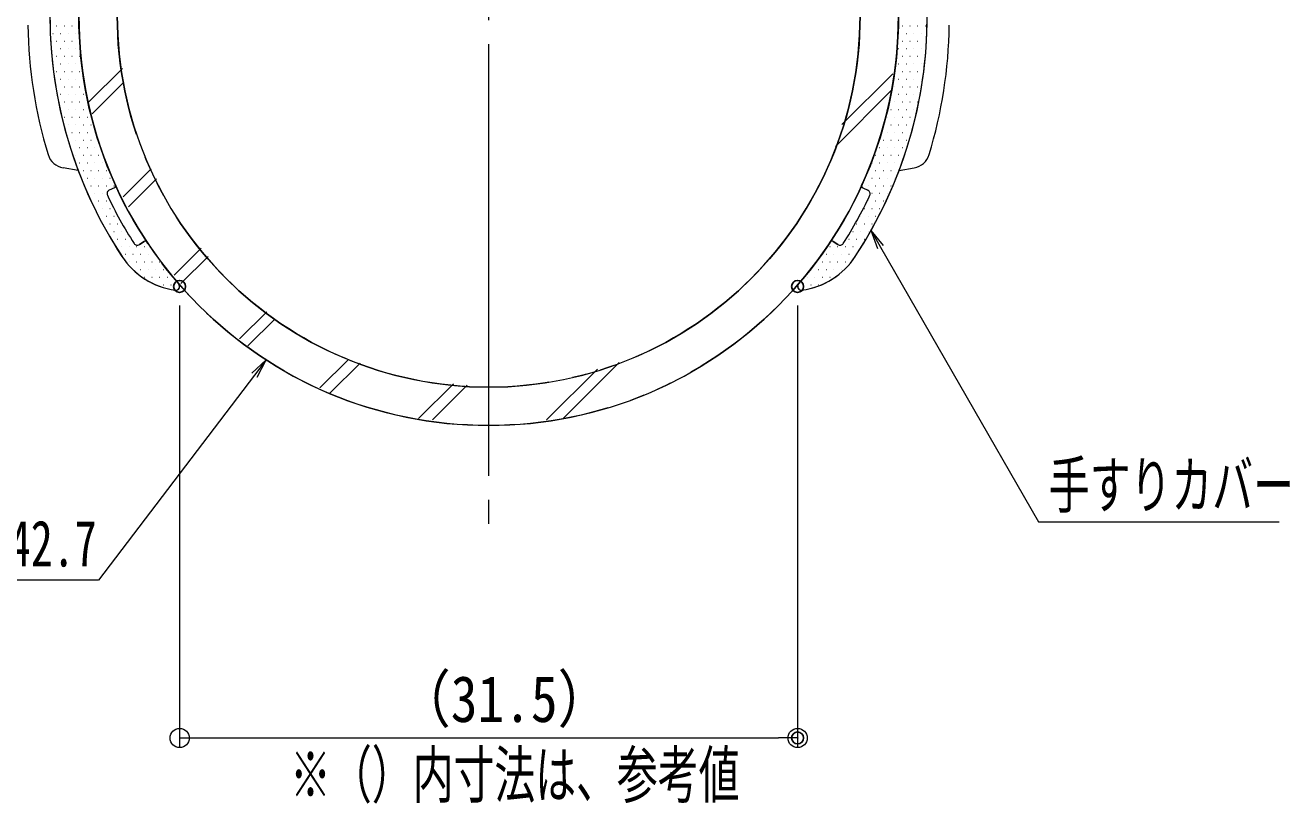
# Model space of a CAD drawing. Units: millimetres, scale not verified. Extents: x -800 to 800, y -554 to 554.
# Drawn here: x -554.7 to -291.3, y -184 to -21.7 of the extents above; entities that cross this region are included whole.
import ezdxf
from ezdxf.enums import TextEntityAlignment as Align

# ---------------------------------------------------------------- set-up
doc = ezdxf.new("R2010")
doc.units = ezdxf.units.MM
doc.header["$LTSCALE"] = 5
doc.header["$PDMODE"] = 32
doc.header["$PDSIZE"] = 2.5
doc.linetypes.add('LONG_CHAIN', pattern=[21, 18, -1, 1, -1])
doc.linetypes.add('LONG_DOUBLE_CHAIN', pattern=[21.8, 18, -1, 0.6, -0.6, 0.6, -1])
for name, color, linetype, lineweight in [('0-0_GRE_SS', 3, 'Continuous', 9), ('0-1_4手摺芯', 5, 'LONG_CHAIN', 9), ('0-9_4手摺（断面）', 4, 'LONG_DOUBLE_CHAIN', 9), ('0-B_YEL_M', 2, 'Continuous', 9), ('0-F_6寸法', 1, 'Continuous', 9), ('1-0_0', 1, 'Continuous', 9), ('1-2_CYA_SS', 134, 'Continuous', 9), ('1-3_10ユーザー', 4, 'Continuous', 9), ('1-8_6文字', 2, 'Continuous', 9)]:
    doc.layers.add(name, color=color, linetype=linetype, lineweight=lineweight)
doc.layers.add('1-1_Defpoints', color=7, linetype='Continuous')
doc.styles.add('ＭＳ ゴシック', font='')
doc.styles.get('ＭＳ ゴシック').set_extended_font_data('MS Gothic')

# ---------------------------------------------------------------- blocks, each defined once
blk = doc.blocks.new('_Origin')
at = {"layer": '1-0_0'}
blk.add_line((0, 0), (-5, 0), dxfattribs=at)
blk.add_circle((0, 0), 2.5, dxfattribs=at)
blk = doc.blocks.new('MLeader25')
at = {"layer": '1-8_6文字'}
blk.add_line((-377.091, -68.338), (-378.506, -64.538), dxfattribs=at)
at = {"layer": '1-8_6文字', "color": 1}
blk.add_line((-341.836, -125.229), (-293.466, -125.229), dxfattribs=at)
at = {"layer": '1-8_6文字'}
blk.add_lwpolyline([(-375.935, -67.674), (-378.506, -64.538), (-376.513, -68.006)], dxfattribs=at)
at = {"layer": '1-8_6文字', "color": 1}
blk.add_lwpolyline([(-376.513, -68.006), (-343.636, -125.229), (-341.836, -125.229)], dxfattribs=at)
at = {"layer": '1-8_6文字', "style": 'ＭＳ ゴシック', "width": 0.65}
blk.add_text('手すりカバー', height=9.604, dxfattribs=at).set_placement((-341.476, -125.24), align=Align.BOTTOM_LEFT)
blk = doc.blocks.new('MLeader26')
at = {"layer": '1-8_6文字'}
blk.add_line((-507.508, -94.266), (-504.555, -91.487), dxfattribs=at)
at = {"layer": '1-8_6文字', "color": 1}
blk.add_line((-540.957, -137.43), (-647.65, -137.43), dxfattribs=at)
at = {"layer": '1-8_6文字'}
blk.add_lwpolyline([(-506.447, -95.073), (-504.555, -91.487), (-506.977, -94.67)], dxfattribs=at)
at = {"layer": '1-8_6文字', "color": 1}
blk.add_lwpolyline([(-506.977, -94.67), (-539.517, -137.43), (-540.957, -137.43)], dxfattribs=at)
at = {"layer": '1-8_6文字', "style": 'ＭＳ ゴシック', "width": 0.7}
blk.add_text('既設ステンレス手摺φ42.7', height=9.604, dxfattribs=at).set_placement((-647.65, -137.425), align=Align.BOTTOM_LEFT)

msp = doc.modelspace()

# ---------------------------------------------------------------- linework, layer by layer
at = {"layer": '0-0_GRE_SS'}
for p, q in [((-548.995, -23.428), (-548.945, -23.428)), ((-548.201, -21.841), (-548.151, -21.841)), ((-547.408, -23.428), (-547.358, -23.428)), ((-546.614, -21.841), (-546.564, -21.841)), ((-545.82, -23.428), (-545.77, -23.428)), ((-545.026, -21.841), (-544.976, -21.841)), ((-544.233, -23.428), (-544.183, -23.428)), ((-372.783, -23.428), (-372.733, -23.428)), ((-371.989, -21.841), (-371.939, -21.841)), ((-371.195, -23.428), (-371.145, -23.428)), ((-370.401, -21.841), (-370.351, -21.841)), ((-369.608, -23.428), (-369.558, -23.428)), ((-368.814, -21.841), (-368.764, -21.841)), ((-368.02, -23.428), (-367.97, -23.428)), ((-367.226, -21.841), (-367.176, -21.841)), ((-548.201, -25.016), (-548.151, -25.016)), ((-546.614, -25.016), (-546.564, -25.016)), ((-545.026, -25.016), (-544.976, -25.016)), ((-543.439, -25.016), (-543.389, -25.016)), ((-371.989, -25.016), (-371.939, -25.016)), ((-370.401, -25.016), (-370.351, -25.016)), ((-368.814, -25.016), (-368.764, -25.016)), ((-548.201, -28.191), (-548.151, -28.191)), ((-547.408, -26.603), (-547.358, -26.603)), ((-546.614, -28.191), (-546.564, -28.191)), ((-545.82, -26.603), (-545.77, -26.603)), ((-545.026, -28.191), (-544.976, -28.191)), ((-544.233, -26.603), (-544.183, -26.603)), ((-543.439, -28.191), (-543.389, -28.191)), ((-372.783, -26.603), (-372.733, -26.603)), ((-371.989, -28.191), (-371.939, -28.191)), ((-371.195, -26.603), (-371.145, -26.603)), ((-370.401, -28.191), (-370.351, -28.191)), ((-369.608, -26.603), (-369.558, -26.603)), ((-368.814, -28.191), (-368.764, -28.191)), ((-368.02, -26.603), (-367.97, -26.603)), ((-548.201, -31.366), (-548.151, -31.366)), ((-547.408, -29.778), (-547.358, -29.778)), ((-546.614, -31.366), (-546.564, -31.366)), ((-545.82, -29.778), (-545.77, -29.778)), ((-545.026, -31.366), (-544.976, -31.366)), ((-544.233, -29.778), (-544.183, -29.778)), ((-543.439, -31.366), (-543.389, -31.366)), ((-373.576, -31.366), (-373.526, -31.366)), ((-372.783, -29.778), (-372.733, -29.778)), ((-371.989, -31.366), (-371.939, -31.366)), ((-371.195, -29.778), (-371.145, -29.778)), ((-370.401, -31.366), (-370.351, -31.366)), ((-369.608, -29.778), (-369.558, -29.778)), ((-368.814, -31.366), (-368.764, -31.366)), ((-368.02, -29.778), (-367.97, -29.778)), ((-547.408, -32.953), (-547.358, -32.953)), ((-545.82, -32.953), (-545.77, -32.953)), ((-544.233, -32.953), (-544.183, -32.953)), ((-542.645, -32.953), (-542.595, -32.953)), ((-372.783, -32.953), (-372.733, -32.953)), ((-371.195, -32.953), (-371.145, -32.953)), ((-369.608, -32.953), (-369.558, -32.953)), ((-547.408, -36.128), (-547.358, -36.128)), ((-546.614, -34.541), (-546.564, -34.541)), ((-545.82, -36.128), (-545.77, -36.128)), ((-545.026, -34.541), (-544.976, -34.541)), ((-544.233, -36.128), (-544.183, -36.128)), ((-543.439, -34.541), (-543.389, -34.541)), ((-542.645, -36.128), (-542.595, -36.128)), ((-374.37, -36.128), (-374.32, -36.128)), ((-373.576, -34.541), (-373.526, -34.541)), ((-372.783, -36.128), (-372.733, -36.128)), ((-371.989, -34.541), (-371.939, -34.541)), ((-371.195, -36.128), (-371.145, -36.128)), ((-370.401, -34.541), (-370.351, -34.541)), ((-369.608, -36.128), (-369.558, -36.128)), ((-368.814, -34.541), (-368.764, -34.541)), ((-546.614, -37.716), (-546.564, -37.716)), ((-545.82, -39.303), (-545.77, -39.303)), ((-545.026, -37.716), (-544.976, -37.716)), ((-544.233, -39.303), (-544.183, -39.303)), ((-543.439, -37.716), (-543.389, -37.716)), ((-542.645, -39.303), (-542.595, -39.303)), ((-541.851, -37.716), (-541.801, -37.716)), ((-374.37, -39.303), (-374.32, -39.303)), ((-373.576, -37.716), (-373.526, -37.716)), ((-372.783, -39.303), (-372.733, -39.303)), ((-371.989, -37.716), (-371.939, -37.716)), ((-371.195, -39.303), (-371.145, -39.303)), ((-370.401, -37.716), (-370.351, -37.716)), ((-369.608, -39.303), (-369.558, -39.303)), ((-368.814, -37.716), (-368.764, -37.716)), ((-546.614, -40.891), (-546.564, -40.891)), ((-545.026, -40.891), (-544.976, -40.891)), ((-543.439, -40.891), (-543.389, -40.891)), ((-541.851, -40.891), (-541.801, -40.891)), ((-375.164, -40.891), (-375.114, -40.891)), ((-373.576, -40.891), (-373.526, -40.891)), ((-371.989, -40.891), (-371.939, -40.891)), ((-370.401, -40.891), (-370.351, -40.891)), ((-545.82, -42.478), (-545.77, -42.478)), ((-545.026, -44.066), (-544.976, -44.066)), ((-544.233, -42.478), (-544.183, -42.478)), ((-543.439, -44.066), (-543.389, -44.066)), ((-542.645, -42.478), (-542.595, -42.478)), ((-541.851, -44.066), (-541.801, -44.066)), ((-541.058, -42.478), (-541.008, -42.478)), ((-540.264, -44.066), (-540.214, -44.066)), ((-375.164, -44.066), (-375.114, -44.066)), ((-374.37, -42.478), (-374.32, -42.478)), ((-373.576, -44.066), (-373.526, -44.066)), ((-372.783, -42.478), (-372.733, -42.478)), ((-371.989, -44.066), (-371.939, -44.066)), ((-371.195, -42.478), (-371.145, -42.478)), ((-544.233, -45.653), (-544.183, -45.653)), ((-543.439, -47.241), (-543.389, -47.241)), ((-542.645, -45.653), (-542.595, -45.653)), ((-541.851, -47.241), (-541.801, -47.241)), ((-541.058, -45.653), (-541.008, -45.653)), ((-540.264, -47.241), (-540.214, -47.241)), ((-539.47, -45.653), (-539.42, -45.653)), ((-376.751, -47.241), (-376.701, -47.241)), ((-375.958, -45.653), (-375.908, -45.653)), ((-375.164, -47.241), (-375.114, -47.241)), ((-374.37, -45.653), (-374.32, -45.653)), ((-373.576, -47.241), (-373.526, -47.241)), ((-372.783, -45.653), (-372.733, -45.653)), ((-371.989, -47.241), (-371.939, -47.241)), ((-371.195, -45.653), (-371.145, -45.653)), ((-544.233, -48.828), (-544.183, -48.828)), ((-542.645, -48.828), (-542.595, -48.828)), ((-541.058, -48.828), (-541.008, -48.828)), ((-539.47, -48.828), (-539.42, -48.828)), ((-377.545, -48.828), (-377.495, -48.828)), ((-375.958, -48.828), (-375.908, -48.828)), ((-374.37, -48.828), (-374.32, -48.828)), ((-372.783, -48.828), (-372.733, -48.828)), ((-543.439, -50.416), (-543.389, -50.416)), ((-542.645, -52.003), (-542.595, -52.003)), ((-541.851, -50.416), (-541.801, -50.416)), ((-541.058, -52.003), (-541.008, -52.003)), ((-540.264, -50.416), (-540.214, -50.416)), ((-539.47, -52.003), (-539.42, -52.003)), ((-538.676, -50.416), (-538.626, -50.416)), ((-537.883, -52.003), (-537.833, -52.003)), ((-379.133, -52.003), (-379.083, -52.003)), ((-378.339, -50.416), (-378.289, -50.416)), ((-377.545, -52.003), (-377.495, -52.003)), ((-376.751, -50.416), (-376.701, -50.416)), ((-375.958, -52.003), (-375.908, -52.003)), ((-375.164, -50.416), (-375.114, -50.416)), ((-374.37, -52.003), (-374.32, -52.003)), ((-373.576, -50.416), (-373.526, -50.416)), ((-541.851, -53.591), (-541.801, -53.591)), ((-541.058, -55.178), (-541.008, -55.178)), ((-540.264, -53.591), (-540.214, -53.591)), ((-539.47, -55.178), (-539.42, -55.178)), ((-538.676, -53.591), (-538.626, -53.591)), ((-537.883, -55.178), (-537.833, -55.178)), ((-537.089, -53.591), (-537.039, -53.591)), ((-536.295, -55.178), (-536.245, -55.178)), ((-379.133, -55.178), (-379.083, -55.178)), ((-378.339, -53.591), (-378.289, -53.591)), ((-377.545, -55.178), (-377.495, -55.178)), ((-376.751, -53.591), (-376.701, -53.591)), ((-375.958, -55.178), (-375.908, -55.178)), ((-375.164, -53.591), (-375.114, -53.591)), ((-374.37, -55.178), (-374.32, -55.178)), ((-373.576, -53.591), (-373.526, -53.591)), ((-540.264, -56.766), (-540.214, -56.766)), ((-538.676, -56.766), (-538.626, -56.766)), ((-536.148, -55.606), (-537.238, -56.102)), ((-380.238, -55.619), (-379.149, -56.115)), ((-378.339, -56.766), (-378.289, -56.766)), ((-376.751, -56.766), (-376.701, -56.766)), ((-375.164, -56.766), (-375.114, -56.766)), ((-539.47, -58.353), (-539.42, -58.353)), ((-538.676, -59.941), (-538.626, -59.941)), ((-537.883, -58.353), (-537.833, -58.353)), ((-537.089, -59.941), (-537.039, -59.941)), ((-379.926, -59.941), (-379.876, -59.941)), ((-379.133, -58.353), (-379.083, -58.353)), ((-378.339, -59.941), (-378.289, -59.941)), ((-377.545, -58.353), (-377.495, -58.353)), ((-376.751, -59.941), (-376.701, -59.941)), ((-375.958, -58.353), (-375.908, -58.353)), ((-537.883, -61.528), (-537.833, -61.528)), ((-537.089, -63.116), (-537.039, -63.116)), ((-536.295, -61.528), (-536.245, -61.528)), ((-535.501, -63.116), (-535.451, -63.116)), ((-381.514, -63.116), (-381.464, -63.116)), ((-380.72, -61.528), (-380.67, -61.528)), ((-379.926, -63.116), (-379.876, -63.116)), ((-379.133, -61.528), (-379.083, -61.528)), ((-378.339, -63.116), (-378.289, -63.116)), ((-377.545, -61.528), (-377.495, -61.528)), ((-536.295, -64.703), (-536.245, -64.703)), ((-534.708, -64.703), (-534.658, -64.703)), ((-382.308, -64.703), (-382.258, -64.703)), ((-380.72, -64.703), (-380.67, -64.703)), ((-379.133, -64.703), (-379.083, -64.703)), ((-535.501, -66.291), (-535.451, -66.291)), ((-534.708, -67.878), (-534.658, -67.878)), ((-533.914, -66.291), (-533.864, -66.291)), ((-533.12, -67.878), (-533.07, -67.878)), ((-531.533, -67.878), (-531.483, -67.878)), ((-530.964, -67.441), (-529.965, -66.781)), ((-529.945, -67.878), (-529.895, -67.878)), ((-387.07, -67.878), (-387.02, -67.878)), ((-385.425, -67.453), (-386.423, -66.793)), ((-385.483, -67.878), (-385.433, -67.878)), ((-383.895, -67.878), (-383.845, -67.878)), ((-383.101, -66.291), (-383.051, -66.291)), ((-382.308, -67.878), (-382.258, -67.878)), ((-381.514, -66.291), (-381.464, -66.291)), ((-380.72, -67.878), (-380.67, -67.878)), ((-379.926, -66.291), (-379.876, -66.291)), ((-533.914, -69.466), (-533.864, -69.466)), ((-533.12, -71.053), (-533.07, -71.053)), ((-532.326, -69.466), (-532.276, -69.466)), ((-531.533, -71.053), (-531.483, -71.053)), ((-530.739, -69.466), (-530.689, -69.466)), ((-529.945, -71.053), (-529.895, -71.053)), ((-529.151, -69.466), (-529.101, -69.466)), ((-528.358, -71.053), (-528.308, -71.053)), ((-527.564, -69.466), (-527.514, -69.466)), ((-526.77, -71.053), (-526.72, -71.053)), ((-388.658, -71.053), (-388.608, -71.053)), ((-387.864, -69.466), (-387.814, -69.466)), ((-387.07, -71.053), (-387.02, -71.053)), ((-386.276, -69.466), (-386.226, -69.466)), ((-385.483, -71.053), (-385.433, -71.053)), ((-384.689, -69.466), (-384.639, -69.466)), ((-383.895, -71.053), (-383.845, -71.053)), ((-383.101, -69.466), (-383.051, -69.466)), ((-530.739, -72.641), (-530.689, -72.641)), ((-529.151, -72.641), (-529.101, -72.641)), ((-527.564, -72.641), (-527.514, -72.641)), ((-525.976, -72.641), (-525.926, -72.641)), ((-391.039, -72.641), (-390.989, -72.641)), ((-389.451, -72.641), (-389.401, -72.641)), ((-387.864, -72.641), (-387.814, -72.641)), ((-386.276, -72.641), (-386.226, -72.641)), ((-384.689, -72.641), (-384.639, -72.641)), ((-529.945, -74.228), (-529.895, -74.228)), ((-528.358, -74.228), (-528.308, -74.228)), ((-526.77, -74.228), (-526.72, -74.228)), ((-525.976, -75.816), (-525.926, -75.816)), ((-525.183, -74.228), (-525.133, -74.228)), ((-524.389, -75.816), (-524.339, -75.816)), ((-522.801, -75.816), (-522.751, -75.816)), ((-392.626, -75.816), (-392.576, -75.816)), ((-391.833, -74.228), (-391.783, -74.228)), ((-391.039, -75.816), (-390.989, -75.816)), ((-390.245, -74.228), (-390.195, -74.228)), ((-389.451, -75.816), (-389.401, -75.816)), ((-388.658, -74.228), (-388.608, -74.228)), ((-387.07, -74.228), (-387.02, -74.228))]:
    msp.add_line(p, q, dxfattribs=at)
for centre, radius, start, end in [((-458.19, -19.768), 91.4, 179.99095, 213.29465), ((-458.198, -19.768), 85.4, 179.99095, 204.47415), ((-458.19, -19.768), 91.4, 326.6963, 0), ((-458.183, -19.768), 85.4, 335.5168, 0), ((-536.314, -55.242), 0.4, 294.4575, 13.61283), ((-380.073, -55.255), 0.4, 166.37812, 245.53345), ((-536.907, -56.83), 0.8, 114.4575, 205.01243), ((-462.053, -21.906), 83.4, 205.01243, 212.90143), ((-454.328, -21.906), 83.4, 327.08951, 334.97852), ((-379.48, -56.843), 0.8, 334.97852, 65.53345), ((-531.405, -66.774), 0.8, 212.90143, 303.45636), ((-529.744, -67.115), 0.4, 43.84046, 123.45636), ((-458.198, -19.768), 85.4, 213.4469, 220.92904), ((-458.183, -19.768), 85.4, 319.0619, 326.54404), ((-386.644, -67.126), 0.4, 56.53458, 136.15048), ((-384.984, -66.785), 0.8, 236.53458, 327.08951), ((-521.244, -61.114), 16, 213.48801, 261.90732), ((-395.143, -61.124), 16, 278.08362, 326.50294), ((-523.384, -76.162), 0.8, 261.90732, 33.91828), ((-393.006, -76.173), 0.8, 146.07267, 278.08362)]:
    msp.add_arc(centre, radius, start, end, dxfattribs=at)
at = {"layer": '0-1_4手摺芯'}
msp.add_line((-458.183, 79.323), (-458.199, -127.867), dxfattribs=at)
at = {"layer": '0-9_4手摺（断面）'}
for radius in [85.4, 77.4]:
    msp.add_circle((-458.183, -19.768), radius, dxfattribs=at)
at = {"layer": '0-B_YEL_M'}
for p, q in [((-543.718, -52.002), (-546.861, -51.446)), ((-543.713, -52.015), (-546.856, -51.46)), ((-372.668, -52.015), (-369.525, -51.46)), ((-536.148, -55.606), (-537.238, -56.102)), ((-380.238, -55.619), (-379.149, -56.115)), ((-529.965, -66.781), (-530.964, -67.441)), ((-386.423, -66.793), (-385.425, -67.453))]:
    msp.add_line(p, q, dxfattribs=at)
for centre, radius, start, end in [((-458.19, -19.768), 91.4, 326.6963, 213.3037), ((-458.19, -19.768), 85.4, 335.56815, 204.4228), ((-456.794, -20.366), 97.4, 180.80525, 196.9022), ((-459.587, -20.366), 97.4, 343.0978, 359.19475), ((-546.159, -47.521), 4, 196.9022, 259.97289), ((-370.222, -47.521), 4, 280.02711, 343.0978), ((-536.314, -55.242), 0.4, 294.4575, 24.17594), ((-380.073, -55.255), 0.4, 155.815, 245.53345), ((-536.907, -56.83), 0.8, 114.4575, 205.01243), ((-462.053, -21.906), 83.4, 205.01243, 212.90143), ((-454.328, -21.906), 83.4, 327.08951, 334.97852), ((-379.48, -56.843), 0.8, 334.97852, 65.53345), ((-531.405, -66.774), 0.8, 212.90143, 303.45636), ((-529.744, -67.115), 0.4, 33.73792, 123.45636), ((-458.19, -19.768), 85.4, 213.49104, 220.86785), ((-458.19, -19.768), 85.4, 319.13215, 326.49989), ((-386.644, -67.126), 0.4, 56.53458, 146.25303), ((-384.984, -66.785), 0.8, 236.53458, 327.08951), ((-521.237, -61.124), 16, 213.0277, 261.91638), ((-395.143, -61.124), 16, 278.08362, 326.9723), ((-523.375, -76.173), 0.8, 261.91638, 41.07568), ((-393.006, -76.173), 0.8, 138.92432, 278.08362)]:
    msp.add_arc(centre, radius, start, end, dxfattribs=at)
at = {"layer": '0-F_6寸法'}
for p, q in [((-522.575, -80.173), (-522.575, -172.302)), ((-393.806, -80.173), (-393.806, -172.302)), ((-518.575, -170.302), (-397.806, -170.302))]:
    msp.add_line(p, q, dxfattribs=at)
at = {"layer": '1-1_Defpoints'}
for p in [(-522.575, -76.173), (-393.806, -76.173), (-393.806, -170.302)]:
    msp.add_point(p, dxfattribs=at)
at = {"layer": '1-2_CYA_SS'}
for p, q in [((-541.539, -37.758), (-534.504, -30.723)), ((-540.8, -40.194), (-534.219, -33.613)), ((-384.562, -42.426), (-373.971, -31.835)), ((-385.945, -46.984), (-374.318, -35.357)), ((-534.368, -57.528), (-528.485, -51.645)), ((-533.262, -59.597), (-527.379, -53.714)), ((-523.746, -73.847), (-518.09, -68.19)), ((-522.315, -75.591), (-516.658, -69.934)), ((-510.081, -87.122), (-504.424, -81.465)), ((-508.337, -88.553), (-502.68, -82.896)), ((-493.354, -97.337), (-487.413, -91.395)), ((-491.285, -98.442), (-484.977, -92.134)), ((-442.594, -103.633), (-430.967, -92.006)), ((-446.116, -103.98), (-435.525, -93.389)), ((-472.805, -103.728), (-465.522, -96.446)), ((-469.915, -104.013), (-462.632, -96.73))]:
    msp.add_line(p, q, dxfattribs=at)
for radius in [85.4, 77.4]:
    msp.add_arc((-458.183, -19.768), radius, 180, 0, dxfattribs=at)
at = {"layer": '1-3_10ユーザー'}
for p, q in [((-535.949, -55.078), (-535.898, -55.079)), ((-380.438, -55.091), (-380.488, -55.091))]:
    msp.add_line(p, q, dxfattribs=at)

# ---------------------------------------------------------------- block references
at = {"layer": '0-F_6寸法', "xscale": 0.8, "yscale": 0.8, "rotation": 180}
msp.add_blockref('_Origin', (-522.575, -170.302), dxfattribs=at)
at = {"layer": '0-F_6寸法', "xscale": 0.8, "yscale": 0.8}
msp.add_blockref('_Origin', (-393.806, -170.302), dxfattribs=at)
at = {"layer": '1-8_6文字'}
for name in ['MLeader25', 'MLeader26']:
    msp.add_blockref(name, (0, 0), dxfattribs=at)

# ---------------------------------------------------------------- texts
at = {"layer": '0-F_6寸法', "color": 2, "style": 'ＭＳ ゴシック', "width": 0.85}
msp.add_text('（31.5）', height=9.621, dxfattribs=at).set_placement((-477.23, -169.853), align=Align.BOTTOM_LEFT)
at = {"layer": '1-8_6文字', "style": 'ＭＳ ゴシック', "width": 0.65}
msp.add_text('※（）内寸法は、参考値', height=9.604, dxfattribs=at).set_placement((-499.567, -185.627), align=Align.BOTTOM_LEFT)

doc.saveas('drawing.dxf')
